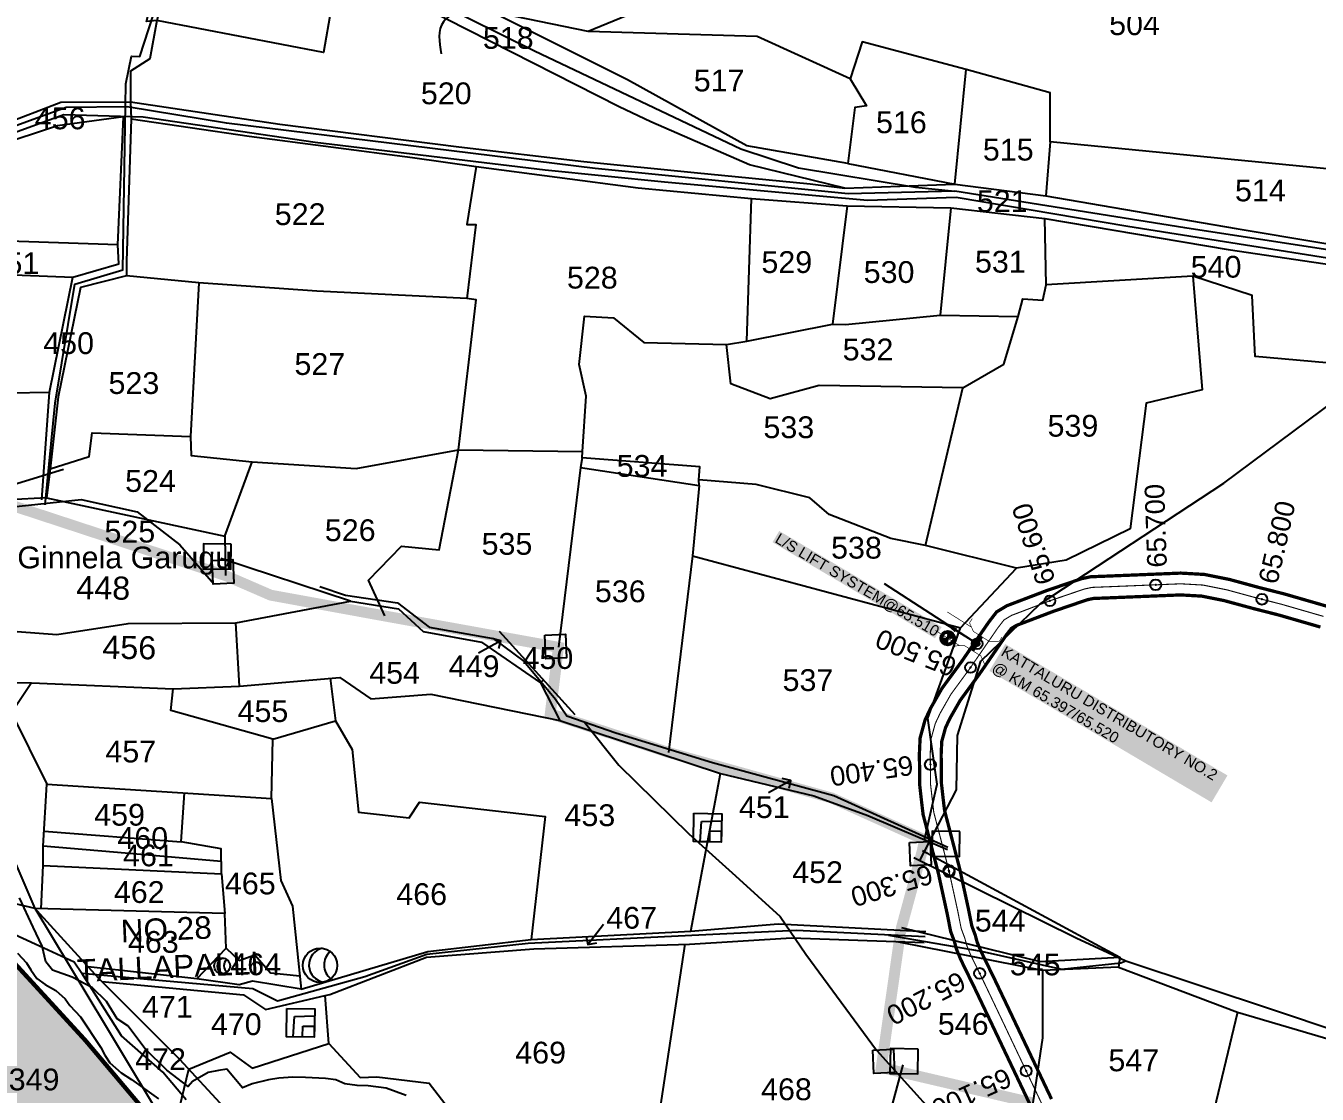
# Model space of a CAD drawing. Header units: inches. Extents: x 215816 to 245985, y 1583903 to 1595496.
# Drawn here: x 219158 to 220343, y 1590080 to 1591060 of the extents above; entities that cross this region are included whole.
import ezdxf
from ezdxf.enums import TextEntityAlignment as Align

# ---------------------------------------------------------------- set-up
doc = ezdxf.new("R2010")
doc.units = ezdxf.units.IN
doc.header["$MEASUREMENT"] = 0
doc.header["$PDMODE"] = 32
doc.header["$PDSIZE"] = 10
doc.linetypes.add('ACAD_ISO03W100', pattern=[30, 12, -18])
doc.linetypes.add('HIDDEN2', pattern=[0.1875, 0.125, -0.0625])
for name, color, linetype in [('BOUNDRY STONES', 240, 'Continuous'), ('CANAL1', 7, 'Continuous'), ('CSMark', 72, 'Continuous'), ('PLOT', 7, 'Continuous'), ('PLOTS', 7, 'Continuous'), ('PLOTS NO', 7, 'Continuous'), ('ROAD', 1, 'Continuous'), ('ROADS', 1, 'Continuous'), ('STREAM', 4, 'Continuous'), ('STREAMS', 4, 'Continuous'), ('STRUCTURE', 5, 'Continuous'), ('text1', 7, 'Continuous'), ('text2', 7, 'Continuous'), ('VILLAGE BOUNDARY STONES', 1, 'Continuous'), ('VILLAGE BOUNDRY', 5, 'Continuous'), ('wells', 7, 'Continuous'), ('WUA -18', 3, 'Continuous')]:
    doc.layers.add(name, color=color, linetype=linetype)
doc.styles.get("Standard").update_dxf_attribs({"font": 'arial.ttf'})
doc.dimstyles.get("Standard").update_dxf_attribs({"dimtxt": 0.18, "dimasz": 0.18, "dimexe": 0.18, "dimexo": 0.0625, "dimgap": 0.09, "dimtad": 0, "dimtih": 1, "dimtoh": 1, "dimdec": 4, "dimzin": 0, "dimdsep": 46, "dimtxsty": 'Standard', "dimcen": 0.09, "dimadec": 0, "dimazin": 0, "dimtfac": 1, "dimtdec": 4, "dimtofl": 0, "dimtmove": 0, "dimatfit": 3, "dimfxl": 1, "dimtolj": 1, "dimtzin": 0, "dimarcsym": 0})

# ---------------------------------------------------------------- blocks, each defined once
blk = doc.blocks.new('VBV BVB')
at = {"layer": 'wells'}
for points in [[(18263.9, 9973.8), (18300.3, 9973.8), (18300.3, 9936.9), (18263.9, 9936.9)], [(18274.1, 9963.3), (18300.3, 9964.6), (18300.3, 9936.9), (18272.6, 9936.9)], [(18285.1, 9951.1), (18300.3, 9951.1), (18300.3, 9936.9), (18285.1, 9936.9)]]:
    blk.add_lwpolyline(points, close=True, dxfattribs=at)
blk = doc.blocks.new('FGCFTCFTCF')
at = {"layer": 'wells'}
blk.add_circle((17641.3, 9533.1), 22.4, dxfattribs=at)
for centre, start, end in [((17649.2, 9533.6), 103.4859, 263.2384), ((17668.8, 9534), 129.795, 234.0532)]:
    blk.add_arc(centre, 22.4, start, end, dxfattribs=at)
blk = doc.blocks.new('gdggfg')
at = {"layer": 'PLOTS NO'}
for points in [[(18501.3, 7805), (18515.5, 7835.3)], [(18497.2, 7814.7), (18501.3, 7805), (18512.2, 7809.6)]]:
    blk.add_lwpolyline(points, dxfattribs=at)
blk = doc.blocks.new('PUMP')
at = {"layer": 'text2', "linetype": 'Continuous'}
h = blk.add_hatch(color=5, dxfattribs=at)
h.dxf.hatch_style = 1
edge = h.paths.add_edge_path(flags=17)
edge.add_arc((0, 0), 10.1, 0, 360)
edge = h.paths.add_edge_path()
edge.add_arc((0, 0), 13.4, 0, 360)
h = blk.add_hatch(dxfattribs=at)
h.set_pattern_fill('ANSI37', color=1, scale=10)
h.set_pattern_definition([(45, (-205292.2248, -1596949.1993), (-0.8838834765, 0.8838834765), []), (135, (-205292.2248, -1596949.1993), (-0.8838834765, -0.8838834765), [])])
h.paths.add_polyline_path([(0, 10.1), (0, 0), (10.1, 0, 0.414214)])
h.paths.add_polyline_path([(0, 0), (-10.1, 0, 0.414214), (0, -10.1)])
at = {"layer": 'text2', "color": 5, "linetype": 'Continuous'}
for radius in [13.4, 10.1]:
    blk.add_circle((0, 0), radius, dxfattribs=at)
at = {"layer": 'text2', "linetype": 'Continuous'}
blk.add_circle((0, 0), 1.3, dxfattribs=at)
blk = doc.blocks.new('OT')
at = {"layer": 'STRUCTURE', "color": 190}
for points, const_width in [([(769751.37, 1706595.82), (769729.41, 1706595.82)], 0.5), ([(769775.16, 1706601.82), (769775.16, 1706597.82), (769769.16, 1706593.82), (769761.77, 1706593.82), (769754.37, 1706593.82), (769748.37, 1706597.82), (769748.37, 1706601.82)], 0.5), ([(769761.77, 1706593.82), (769761.77, 1706581.02)], 2.5), ([(769751.37, 1706579.02), (769729.41, 1706579.02)], 0.5), ([(769748.37, 1706573.02), (769748.37, 1706577.02), (769754.37, 1706581.02), (769761.77, 1706581.02), (769761.77, 1706581.02), (769761.77, 1706581.02), (769769.16, 1706581.02), (769775.16, 1706577.02), (769775.16, 1706573.02)], 0.5)]:
    blk.add_lwpolyline(points, dxfattribs=dict(at, const_width=const_width))
at = {"layer": 'STRUCTURE', "color": 0}
blk.add_circle((769761.77, 1706587.42), 1.87, dxfattribs=at)
blk.add_leader([(769732.58, 1706587.42), (769753.84, 1706587.42)], dimstyle='Standard', override={"dimasz": 10, "dimgap": 0.09, "dimtad": 0}, dxfattribs=at)

msp = doc.modelspace()

# ---------------------------------------------------------------- hatches: boundary and pattern name
at = {"layer": 'PLOTS NO', "true_color": 0xcd6928}
h = msp.add_hatch(color=32, dxfattribs=at)
h.dxf.hatch_style = 1
h.paths.add_polyline_path([(218812.48755, 1589026.46475), (218812.41844, 1589101.10567), (218808.22144, 1589157.61844), (218829.31714, 1589210.41954), (218836.67562, 1589245.47282), (218825.98694, 1589361.08098), (218821.66358, 1589416.15869), (218817.11957, 1589525.46599), (218855.9052, 1589611.0701), (218801.70015, 1589690.39077), (218788.09037, 1589729.83369), (218782.19081, 1589814.39044), (218797.99317, 1589862.10614), (218799.70896, 1589867.28702), (218826.4672, 1589894.33006), (218833.34369, 1589925.44134), (218898.79021, 1590000.7706), (218945.95134, 1590055.05328), (219027.80946, 1590254.10125), (219079.51753, 1590230.05373), (219143.23541, 1590204.15817), (219212.39786, 1590128.75804), (219272.56096, 1590057.45172), (219292.28113, 1590040.44405), (219329.01339, 1590031.19128), (219347.43845, 1590005.42211), (219417.60893, 1589957.84044), (219451.8335, 1589934.63321), (219474.784, 1589898.07221), (219519.08108, 1589872.38937), (219548.17213, 1589855.52278), (219602.81821, 1589793.11589), (219654.145, 1589734.4997), (219654.71317, 1589705.01005), (219661.1916, 1589573.56321), (219677.22073, 1589572.29472), (219688.48815, 1589569.95999), (219701.20908, 1589538.8423), (219716.75938, 1589541.59092), (219717.14119, 1589537.44765), (219725.41208, 1589535.30043), (219749.11645, 1589450.50644), (219759.9689, 1589426.72264), (219823.29397, 1589416.47901), (219912.92521, 1589326.57729), (219937.0509, 1589314.79676), (219990.86273, 1589281.81272), (220011.83537, 1589272.03792), (220060.68653, 1589174.16889), (220067.67279, 1589132.69286), (220042.77037, 1589125.36836), (219996.56568, 1589138.03787), (220013.70875, 1589097.84027), (220030.94521, 1588996.79826), (219945.5082, 1589005.34253), (219822.22265, 1589008.34863), (219791.8634, 1589016.77801), (219689.23274, 1589035.87998), (219603.0829, 1589062.64752), (219494.84856, 1589080.17515), (219451.41677, 1589073.24354), (219405.28913, 1589082.21071), (219390.10087, 1589090.22613), (219362.901, 1589129.7376), (219334.15328, 1589176.7591), (219316.06673, 1589200.29785), (219298.77375, 1589209.46613), (219239.04621, 1589213.24912), (219160.31913, 1589216.60929), (219137.01499, 1589217.42422), (219103.36562, 1589210.13841), (219071.67918, 1589180.57488), (218983.53315, 1589106.62107), (218910.69296, 1589044.22846), (218884.78742, 1589024.76711), (218859.31121, 1589022.61567)])

# ---------------------------------------------------------------- linework, layer by layer
at = {"color": 3}
for p in [(220292.42812, 1590533.7772), (220004, 1590498, 48), (220031, 1590493, 47), (220005.34496, 1590283.60133)]:
    msp.add_point(p, dxfattribs=at)
at = {"layer": 'BOUNDRY STONES'}
msp.add_lwpolyline([(219122.17365, 1590631.65291), (219192.29243, 1590653.07237)], dxfattribs=at)
for points in [[(219346.14231, 1590584.20813), (219320.6789, 1590584.56658), (219320.35686, 1590561.68962), (219345.82027, 1590561.33118)], [(220015.13415, 1590320.64097), (219989.67074, 1590320.99942), (219989.34871, 1590298.12246), (220014.81212, 1590297.76402)], [(219976.77337, 1590120.9665), (219951.30996, 1590121.32495), (219950.98792, 1590098.44799), (219976.45133, 1590098.08955)]]:
    msp.add_lwpolyline(points, close=True, dxfattribs=at)
at = {"layer": 'CANAL1', "color": 1, "ltscale": 4, "const_width": 3}
for points in [[(220082.55944, 1590063.66731), (220044.24814, 1590144.33729), (220029.39066, 1590175.50115), (220015.91667, 1590203.15543), (220011.9811, 1590212.72678), (220010.1902, 1590219.4657), (220006.75927, 1590228.62622), (220003.39325, 1590245.6118), (219995.31456, 1590282.66698), (219985.48397, 1590320.51306), (219981.39794, 1590336.15252), (219980.07669, 1590347.27475), (219978.16606, 1590364.12243), (219978.13516, 1590380.59056), (219977.95313, 1590391.29023), (219978.64347, 1590406.47096), (219983.20585, 1590422.97737), (219988.16357, 1590433.52862), (219998.6004, 1590451.84705), (220016.93398, 1590476.85826), (220041.77128, 1590512.94093), (220048.92301, 1590522.21366), (220058.30158, 1590527.82954), (220094.24509, 1590541.52299), (220126.82654, 1590552.64916), (220135.28542, 1590554.43517), (220149.66896, 1590554.999), (220217.96925, 1590557.79055), (220239.5857, 1590556.56835), (220262.54274, 1590551.98846), (220289.13109, 1590544.75352), (220313.24328, 1590538.61211), (220351.92759, 1590527.4296)], [(220099.28656, 1590075.06669), (220062.30786, 1590152.93071), (220047.40734, 1590184.18485), (220034.17333, 1590211.34657), (220030.9749, 1590219.12522), (220029.2658, 1590225.5563), (220026.06073, 1590234.11378), (220022.97475, 1590249.6862), (220014.77144, 1590287.31302), (220004.83803, 1590325.55494), (220001.09606, 1590339.87748), (219999.94331, 1590349.58125), (219998.16394, 1590365.27157), (219998.13484, 1590380.77944), (219997.96087, 1590391.00577), (219998.52053, 1590403.31304), (220002.03015, 1590416.01063), (220005.93043, 1590424.31138), (220015.4096, 1590440.94895), (220033.24002, 1590465.27374), (220057.93872, 1590501.15507), (220062.44699, 1590507.00034), (220067.06642, 1590509.76646), (220101.03891, 1590522.70901), (220132.14346, 1590533.33084), (220137.76058, 1590534.51683), (220150.46904, 1590535.015), (220217.81275, 1590537.76745), (220237.0523, 1590536.67965), (220257.95526, 1590532.50954), (220284.03691, 1590525.41248), (220307.99672, 1590519.30989), (220346.17241, 1590508.2744)]]:
    msp.add_lwpolyline(points, dxfattribs=at)
at = {"layer": 'CANAL1', "color": 1, "linetype": 'HIDDEN2', "ltscale": 40, "const_width": 1}
msp.add_lwpolyline([(220090.87999, 1590069.56066), (220053.23499, 1590148.82766), (220038.35599, 1590180.03666), (220025.00199, 1590207.44466), (220021.43499, 1590216.11966), (220019.68499, 1590222.70466), (220016.36699, 1590231.56366), (220013.14099, 1590247.84266), (220004.99999, 1590285.18366), (219995.11799, 1590323.22766), (219991.20399, 1590338.20866), (219989.96699, 1590348.62166), (219988.12199, 1590364.89066), (219988.09199, 1590380.87866), (219987.91399, 1590391.34166), (219988.53899, 1590405.08566), (219992.57499, 1590419.68766), (219997.00399, 1590429.11366), (220006.96199, 1590446.59166), (220025.04399, 1590471.25966), (220049.81199, 1590507.24166), (220055.64199, 1590514.80066), (220062.64099, 1590518.99166), (220097.59899, 1590532.30966), (220129.44199, 1590543.18366), (220136.47999, 1590544.66966), (220150.02599, 1590545.20066), (220217.84799, 1590547.97266), (220238.27599, 1590546.81766), (220260.20599, 1590542.44266), (220286.54099, 1590535.27666), (220292.42812, 1590533.7772), (220310.57699, 1590529.15466), (220349.00699, 1590518.04566)], dxfattribs=at)
at = {"layer": 'PLOT'}
for points in [[(219912.20699, 1590933.65925), (219819.57759, 1590950.07079), (219710.00645, 1591010.5336), (219584.51446, 1591073.27674), (219612.01391, 1591174.28682), (219624.65715, 1591245.70332), (219710.07662, 1591253.67122), (219724.69349, 1591372.7385)], [(220172.9268, 1591204.93561), (220171.91623, 1591186.61823), (219957.16276, 1591144.74569), (219831.10471, 1591119.73511), (219673.82706, 1591054.97239), (219584.51446, 1591073.27674), (219454.12268, 1591136.91156), (219340.08443, 1591190.38258), (219321.96075, 1591173.03672), (219300.51271, 1591153.80682), (219277.77921, 1591065.08498), (219271.60382, 1591029.93851), (219253.82829, 1591018.54693), (219253.63627, 1590990.44384), (219254.328, 1590974.60089), (219249.89491, 1590844.21833), (219250.1325, 1590830.70748), (219207.82354, 1590820.04768), (219187.39353, 1590719.56314), (219180.02789, 1590653.63421), (219176.47225, 1590626.79794), (219131.04671, 1590624.4415)], [(219444.94701, 1591116.71411), (219431.00024, 1591035.67823), (219277.77921, 1591065.08498), (219268.49623, 1591064.03788), (219292.15923, 1591157.06452), (219310.89829, 1591175.31361), (219252.26231, 1591186.52032), (219244.52742, 1591212.99157)], [(219909.40687, 1590911.24786), (219822.01221, 1590932.61298), (219731.53823, 1590971.91245), (219702.42639, 1590985.89803), (219444.94701, 1591116.71411), (219321.96075, 1591173.03672)], [(220098.16163, 1590953.56877), (220097.99482, 1590998.65524), (220020.83317, 1591020.15088), (219925.43765, 1591045.42674), (219914.47273, 1591011.46388), (219829.15088, 1591050.38901), (219673.82706, 1591054.97239)], [(219914.47273, 1591011.46388), (219929.55, 1590986.61256), (219918.77637, 1590985.14701), (219912.20699, 1590933.65925), (220010.59592, 1590914.90444), (220020.83317, 1591020.15088)], [(219135.71229, 1590969.22848), (219189.73269, 1590990.16225), (219253.63627, 1590990.44384), (219390.8995, 1590969.8032), (219555.08716, 1590948.90251), (219669.78795, 1590935.67655), (219771.32324, 1590925.3496), (219877.77466, 1590915.00439), (219909.40687, 1590911.24786), (220010.59592, 1590914.90444), (220093.9542, 1590903.93941), (220268.67213, 1590873.99173), (220426.2186, 1590847.82921), (220467.40584, 1590840.60809), (220652.8556, 1590810.87274), (220962.43254, 1590771.5886), (220971.27907, 1590783.06871), (221099.85181, 1590771.48697), (221312.05016, 1590742.79133), (221402.44343, 1590736.78153), (221483.30848, 1590731.67172), (221589.94841, 1590680.66953)], [(219172.15791, 1590625.14353), (219179.45593, 1590723.77413), (219200.71964, 1590829.46793), (219242.9635, 1590841.5866), (219242.18185, 1590859.09304), (219247.42743, 1590976.45355), (219186.63858, 1590968.24995), (219016.58439, 1590911.90023), (218938.50151, 1590886.38514), (218846.46453, 1590856.29255), (218819.0313, 1590847.3825), (218713.26279, 1590841.2504), (218666.98529, 1590844.30756), (218521.3876, 1590852.81263), (218367.18431, 1590859.64247)], [(219254.328, 1590974.60089), (219362.71729, 1590958.88905), (219512.70588, 1590939.34824), (219571.0894, 1590930.93594), (219719.86585, 1590911.54204), (219823.71154, 1590901.60103), (219911.56776, 1590894.97522), (220006.9935, 1590893.08344), (220093.01082, 1590883.3413)], [(220414.85576, 1590922.74987), (220098.16163, 1590953.56877), (220093.9542, 1590903.93941)], [(219571.0894, 1590930.93594), (219562.60507, 1590877.81805), (219570.70306, 1590877.77518), (219562.64723, 1590809.85824)], [(219819.49263, 1590770.57182), (219823.71154, 1590901.60103)], [(219911.56776, 1590894.97522), (219898.33872, 1590786.23715)], [(220006.9935, 1590893.08344), (219997.18105, 1590794.41641)], [(219180.02789, 1590653.63421), (219215.7572, 1590664.74452), (219218.46497, 1590686.57901), (219308.83872, 1590683.25364), (219309.25837, 1590665.60709), (219365.48431, 1590660.021), (219460.92524, 1590653.94053), (219554.80744, 1590671.01326), (219668.82378, 1590669.50957), (219672.09001, 1590720.07508), (219665.6326, 1590749.22886), (219670.64777, 1590793.61601), (219697.22498, 1590792.22648), (219725.12095, 1590769.55029), (219800.84682, 1590767.53115), (219819.49263, 1590770.57182), (219898.33872, 1590786.23715), (219910.13261, 1590786.02771), (219997.18105, 1590794.41641), (220068.67944, 1590793.19247), (220073.1033, 1590809.58318), (220091.21084, 1590808.18354), (220094.26301, 1590822.30482), (220093.01082, 1590883.3413), (220261.34212, 1590854.85672), (220418.68949, 1590831.59488)], [(219242.18185, 1590859.09304), (219078.23367, 1590864.50578), (219076.36425, 1590834.21014)], [(219052.43178, 1590833.87728), (219076.36425, 1590834.21014), (219200.71964, 1590829.46793)], [(219487.1401, 1590518.45231), (219472.33509, 1590551.42875), (219502.64881, 1590582.52538), (219537.21256, 1590579.04707), (219554.80744, 1590671.01326), (219571.08699, 1590808.56019), (219562.64723, 1590809.85824), (219424.86315, 1590816.55479), (219316.48991, 1590824.15282), (219250.1325, 1590830.70748)], [(220229.14539, 1590830.37207), (220237.69132, 1590725.9023), (220186.16513, 1590713.67753), (220171.42888, 1590598.50529), (220112.65404, 1590569.72392), (220067.17026, 1590562.30779), (219983.46311, 1590583.18873), (219951.63494, 1590589.63298), (219895.06337, 1590611.49929), (219877.45572, 1590626.89409), (219828.03374, 1590638.97133), (219775.38388, 1590643.38273), (219776.30397, 1590655.25766), (219668.36143, 1590663.72095), (219668.82378, 1590669.50957)], [(220908.22936, 1590757.83514), (220873.53178, 1590727.66618), (220689.71007, 1590762.62665), (220450.30898, 1590751.46046), (220387.37527, 1590761.59473), (220351.81685, 1590750.70564), (220286.38651, 1590756.60862), (220283.41254, 1590812.52278), (220229.14539, 1590830.37207), (220094.26301, 1590822.30482)], [(219316.48991, 1590824.15282), (219308.83872, 1590683.25364)], [(219983.46311, 1590583.18873), (220017.99249, 1590727.76052), (220055.47116, 1590749.65642), (220068.67944, 1590793.19247)], [(220017.99249, 1590727.76052), (219885.92878, 1590729.9529), (219841.13162, 1590717.84148), (219804.89494, 1590731.5926), (219800.84682, 1590767.53115)], [(219033.23986, 1590721.29046), (219179.45593, 1590723.77413)], [(219176.47225, 1590626.79794), (219340.17851, 1590591.84281), (219365.48431, 1590660.021)], [(219668.36143, 1590663.72095), (219666.82975, 1590654.71679), (219646.56662, 1590489.70287)], [(219666.82975, 1590654.71679), (219775.924, 1590638.20642), (219775.38388, 1590643.38273)], [(219775.924, 1590638.20642), (219769.6327, 1590573.50163), (219747.72378, 1590393.15233)], [(219340.17851, 1590591.84281), (219340.92382, 1590555.54678)], [(219769.6327, 1590573.50163), (220015.69083, 1590507.42486)], [(219982.69545, 1590313.00487), (219994.39187, 1590364.08957), (219985.66572, 1590424.66449), (220015.69083, 1590507.42486), (220067.17026, 1590562.30779)], [(219980.70673, 1590303.22211), (220161.95275, 1590205.24688), (220161.95275, 1590205.24688), (220160.77104, 1590196.08048), (220270.14692, 1590154.93593), (220354.18088, 1590130.11704), (220422.45151, 1590132.06704), (220504.90738, 1590122.19147), (220506.48836, 1590126.22143), (220655.919, 1590093.91973), (220681.41645, 1590089.779), (220775.74683, 1590059.66695), (220827.49119, 1590044.03478), (220910.48306, 1590022.4097), (220999.61691, 1590016.56996), (221246.79659, 1590128.68537), (221250.07572, 1590173.51226), (221287.59178, 1590195.76013), (221328.44821, 1590203.21339), (221346.47002, 1590193.81542), (221364.56013, 1590151.3499), (221385.16282, 1590140.84836), (221464.19307, 1590136.98893), (221506.65162, 1590136.07903)], [(219961.54669, 1590232.56983), (220089.01398, 1590201.40949), (220161.95275, 1590205.24688)], [(220160.77104, 1590196.08048), (220090.95771, 1590193.03904), (219959.24662, 1590218.89553)], [(220090.95771, 1590193.03904), (220090.9391, 1590131.08474), (220082.22241, 1590071.44026)], [(220270.14692, 1590154.93593), (220236.00912, 1590013.04947)]]:
    msp.add_lwpolyline(points, dxfattribs=at)
at = {"layer": 'PLOTS'}
for points in [[(219092.76291, 1590508.59284), (219186.19466, 1590501.34272), (219251.70913, 1590511.65981), (219350.47092, 1590512.02579), (219455.62723, 1590532.05289), (219336.61101, 1590571.05726)], [(219455.62723, 1590532.05289), (219499.81179, 1590525.10873), (219522.35973, 1590504.06864), (219575.99696, 1590494.53285), (219630.02327, 1590457.15178), (219647.81047, 1590422.48073), (219795.52779, 1590373.96711), (219881.06846, 1590353.4257), (219930.71707, 1590335.1653), (220003.64318, 1590303.96115)], [(219166.14073, 1590249.91828), (219076.24232, 1590459.02445), (219162.70034, 1590456.93919), (219292.74403, 1590451.6858), (219353.64583, 1590453.93672), (219350.47092, 1590512.02579)], [(219661.91581, 1590427.68655), (219592.5443, 1590504.19122)], [(219162.70034, 1590456.93919), (219144.48067, 1590429.67717), (219176.80769, 1590364.10067), (219383.26474, 1590350.93559), (219384.25372, 1590405.33822), (219441.8863, 1590422.05779)], [(219353.64583, 1590453.93672), (219446.04699, 1590462.01448), (219474.4772, 1590442.26297), (219529.4104, 1590446.5961), (219647.81047, 1590422.48073)], [(219436.89363, 1590461.21429), (219441.8863, 1590422.05779), (219457.15692, 1590395.91297), (219463.09863, 1590338.28631), (219509.58473, 1590333.0143), (219519.0289, 1590347.4447), (219634.46607, 1590334.37122), (219621.50508, 1590221.5988), (219768.04507, 1590229.12648), (219795.52779, 1590373.96711)], [(219630.02327, 1590457.15178), (219632.86299, 1590459.72674)], [(219384.25372, 1590405.33822), (219290.72543, 1590431.62869), (219292.74403, 1590451.6858)], [(219337.08181, 1590293.1705), (219263.15469, 1590299.43893), (219173.54376, 1590307.03722), (219176.80769, 1590364.10067)], [(219383.26474, 1590350.93559), (219391.62872, 1590275.77525), (219402.4515, 1590251.98291), (219410.53619, 1590175.89922), (219365.78491, 1590183.21975), (219353.46345, 1590179.82487), (219314.48801, 1590185.27989), (219214.87962, 1590196.43826)], [(219337.29413, 1590281.69523), (219336.86948, 1590304.64577), (219300.36379, 1590311.18112), (219303.22426, 1590356.03951)], [(219174.33224, 1590320.82224), (219300.36379, 1590311.18112)], [(219173.53717, 1590289.48696), (219173.54376, 1590307.03722)], [(219339.55958, 1590067.31588), (219298.97299, 1590111.42164), (219224.57579, 1590185.79887), (219170.89285, 1590244.7039), (219166.14073, 1590249.91828), (219028.21418, 1590282.16114)], [(219171.64737, 1590249.76947), (219173.53717, 1590289.48696), (219337.29413, 1590281.69523), (219340.28091, 1590245.21222)], [(218821.66358, 1589416.15869), (218817.11957, 1589525.46599), (218855.9052, 1589611.0701), (218801.70015, 1589690.39077), (218788.09037, 1589729.83369), (218782.19081, 1589814.39044), (218797.99317, 1589862.10614), (218799.70896, 1589867.28702), (218826.4672, 1589894.33006), (218833.34369, 1589925.44134), (218898.79021, 1590000.7706), (218945.95134, 1590055.05328), (218989.87864, 1590156.67166), (219027.80946, 1590254.10125), (219078.19002, 1590230.59324), (219143.23541, 1590204.15817), (219212.39786, 1590128.75804), (219272.56096, 1590057.45172), (219292.28113, 1590040.44405), (219230.93906, 1590142.33151), (219166.14073, 1590249.91828)], [(219341.62492, 1590213.44839), (219340.28091, 1590245.21222), (219166.14073, 1590249.91828)], [(219768.04507, 1590229.12648), (219848.20853, 1590235.86193), (219983.95185, 1590228.92927)], [(219227.41764, 1590182.95778), (219315.33612, 1590174.73847), (219357.31886, 1590170.8136), (219377.63165, 1590157.28373), (219432.50564, 1590169.95282), (219436.62812, 1590170.90459), (219525.421, 1590205.4193), (219623.99333, 1590213.02879), (219766.91771, 1590217.28877), (219860.58265, 1590223.14241), (219982.24034, 1590218.83057)], [(219410.53619, 1590175.89922), (219526.59721, 1590210.33779), (219621.50508, 1590221.5988)], [(219314.48801, 1590185.27989), (219341.62492, 1590213.44839), (219353.36008, 1590202.14299), (219367.87033, 1590207.28042), (219382.14358, 1590190.7992), (219409.24381, 1590188.06166)], [(219435.85091, 1590126.07765), (219464.52527, 1590094.78103), (219480.01913, 1590095.39341), (219527.89862, 1590089.54368), (219557.77497, 1590050.78554), (219627.3744, 1590018.48767), (219663.54722, 1590012.80265), (219731.10143, 1590007.11842), (219762.93226, 1590217.16998)], [(219292.28113, 1590040.44405), (219307.28423, 1590102.38975), (219345.15795, 1590118.01459), (219365.43997, 1590103.36019), (219435.85091, 1590126.07765), (219432.50564, 1590169.95282)], [(219731.10143, 1590007.11842), (219920.65362, 1589948.45924), (219963.21915, 1590106.59683)]]:
    msp.add_lwpolyline(points, dxfattribs=at)
at = {"layer": 'ROAD'}
for points in [[(218291.50489, 1591546.03442), (218428.32214, 1591529.44511), (218515.65846, 1591509.0085), (218549.40288, 1591498.1131), (218589.63764, 1591476.68948), (218645.68842, 1591446.25658), (218723.92742, 1591430.66229), (218802.49301, 1591399.36333), (218852.17849, 1591377.25438), (219253.59137, 1591218.23563), (219382.72584, 1591157.21951), (219624.59432, 1591037.22852), (219814.03981, 1590947.25483), (219866.88986, 1590929.77838), (219974.4398, 1590912.12441), (220010.64037, 1590908.22531)], [(219175.42178, 1590620.43501), (219184.54008, 1590713.75395), (219202.69385, 1590822.87815), (219246.69775, 1590836.21987), (219249.25208, 1590987.22629), (219249.41021, 1591006.96295), (219254.69096, 1591032.16287), (219262.29619, 1591032.02791), (219283.17359, 1591096.30933), (219296.07435, 1591153.71666), (219330.12788, 1591194.1483), (219390.73795, 1591327.18783), (219403.26555, 1591393.28048), (219412.49037, 1591439.9217), (219416.48335, 1591468.54464)], [(218363.59335, 1590869.20551), (218459.7593, 1590863.49791), (218624.18689, 1590854.95434), (218710.83764, 1590848.5893), (218721.50413, 1590849.53073), (218822.29509, 1590857.29224), (218840.07053, 1590860.64441), (219017.76219, 1590914.93811), (219192.39042, 1590978.68699), (219265.29632, 1590976.49375), (219423.40159, 1590953.35186), (219634.42378, 1590928.03992), (219744.06399, 1590916.91959), (219930.23367, 1590900.21881), (220011.67647, 1590902.9131), (220169.31722, 1590876.23979), (220466.46024, 1590829.12059), (220719.44222, 1590788.76448), (220961.49401, 1590756.38521)], [(221587.70582, 1590675.81742), (221484.12062, 1590725.15306), (221479.16217, 1590729.76783), (221238.70852, 1590746.92034), (220981.96758, 1590780.62801), (220957.82157, 1590766.2274), (220949.45888, 1590760.8795), (220788.24387, 1590787.53395), (220221.72668, 1590874.66716), (220010.64037, 1590908.22531), (219912.56209, 1590906.05041), (219680.40091, 1590929.22377), (219341.87559, 1590970.88113), (219250.77358, 1590985.63929), (219194.70621, 1590985.17728), (219017.00419, 1590920.49593), (218866.867, 1590871.61067), (218804.70169, 1590861.39212), (218706.9941, 1590854.70358), (218528.85314, 1590867.47002), (218365.61612, 1590876.04096)], [(219978.24589, 1590294.14781), (220012.13768, 1590358.91044), (220013.11086, 1590408.83428), (220034.30051, 1590476.83836), (220088.7341, 1590529.66149), (220257.46982, 1590640.2141), (220385.46089, 1590735.60403), (220413.53299, 1590782.88541), (220445.69683, 1590829.06131), (220447.91585, 1590832.73151)], [(219140.22552, 1590617.88164), (219208.44846, 1590625.43116), (219259.96443, 1590613.98417), (219299.08486, 1590583.61641), (219330.33807, 1590547.79973)], [(219972.81134, 1590296.84203), (220121.86391, 1590222.94826), (220167.45295, 1590201.79121)], [(219949.70432, 1590225.59094), (220034.65165, 1590210.82844), (220108.50786, 1590194.13434), (220162.95763, 1590200.06777), (220167.45295, 1590201.79121), (220304.83697, 1590156.46777), (220360.53023, 1590137.52223), (220457.58397, 1590136.74115), (220585.07299, 1590117.78216), (220719.59739, 1590085.79515), (220769.75598, 1590069.43872), (220922.19819, 1590029.24046), (221012.07106, 1590036.4194), (221216.94671, 1590150.04885), (221271.75981, 1590207.32322), (221337.10661, 1590210.24094), (221443.9936, 1590162.67858), (221543.79643, 1590134.11394)]]:
    msp.add_lwpolyline(points, dxfattribs=at)
at = {"layer": 'ROADS', "color": 1}
for points in [[(219427.48496, 1590545.40297), (219451.08763, 1590537.69012), (219498.87542, 1590530.51483), (219527.84019, 1590508.12818), (219586.581, 1590497.78013), (219615.17179, 1590476.56921), (219643.99789, 1590442.0235), (219654.19227, 1590426.66382), (219699.17662, 1590411.15576), (219787.93393, 1590383.8958), (219899.36623, 1590353.79977), (220004.22462, 1590306.17663)], [(219670.67371, 1590420.98195), (219702.15677, 1590381.57515), (219766.31171, 1590318.59657), (219809.10941, 1590279.77649), (219850.11688, 1590242.58026), (219873.76813, 1590208.01248), (219938.65688, 1590120.03667), (219969.95712, 1590085.3187), (219989.75981, 1590063.35372), (220031.75377, 1589970.64217), (220051.80452, 1589926.37541), (220075.22312, 1589862.18982), (220081.53825, 1589805.66861), (220069.62306, 1589760.74858), (220057.76451, 1589690.89768), (220039.8257, 1589605.54918), (220041.53312, 1589548.5622), (220029.42939, 1589535.56506), (220023.87843, 1589512.65226), (220028.41388, 1589462.98094), (220043.56611, 1589454.82539), (220038.35747, 1589381.07256), (220031.37477, 1589280.98599), (220023.78065, 1589262.6587)], [(219105.86909, 1590245.15421), (219166.27913, 1590217.41207), (219202.05592, 1590200.98228), (219208.89743, 1590190.51337), (219269.21157, 1590185.14815), (219366.0387, 1590176.53494), (219388.54033, 1590165.19859), (219468.76005, 1590187.67662), (219525.81955, 1590208.02348), (219618.65912, 1590218.04272), (219768.97538, 1590225.32392), (219865.01681, 1590229.97608), (219983.14805, 1590224.18648)], [(219304.91778, 1590074.44279), (219283.53689, 1590099.7244), (219245.49748, 1590133.163), (219208.89743, 1590190.51337)]]:
    msp.add_lwpolyline(points, dxfattribs=at)
at = {"layer": 'STREAM'}
for points in [[(220693.29547, 1593520.6654), (220684.45378, 1593488.60436), (220677.24044, 1593459.23667), (220672.33751, 1593441.7651), (220639.9802, 1593412.42502), (220625.23966, 1593404.77843), (220612.81437, 1593379.5458), (220593.31526, 1593360.98575), (220580.19095, 1593341.61837), (220559.84272, 1593327.38815), (220542.86606, 1593285.41915), (220521.46347, 1593255.82119), (220505.41899, 1593223.6681), (220493.26568, 1593198.32539), (220443.51086, 1593153.83893), (220408.19222, 1593114.8872), (220383.76672, 1593088.7971), (220355.65709, 1593060.64616), (220331.51639, 1593037.56259), (220291.86431, 1592993.8765), (220255.70343, 1592941.85355), (220237.79638, 1592920.0962), (220229.13929, 1592886.39796), (220203.43175, 1592867.0867), (220191.42761, 1592830.57315), (220167.51391, 1592794.57573), (220163.72708, 1592747.02435), (220102.45961, 1592704.06406), (220040.70463, 1592684.54642), (220003.49026, 1592672.74057), (219906.00959, 1592639.33691), (219801.74721, 1592595.0156), (219732.95625, 1592580.0857), (219635.9382, 1592523.79697), (219592.02015, 1592480.49398), (219567.39535, 1592455.93008), (219511.13166, 1592451.18321), (219452.29556, 1592403.86209), (219375.93582, 1592360.78662), (219291.70346, 1592352.41819), (219227.86564, 1592329.4555), (219145.53741, 1592307.34323), (219041.62356, 1592255.21602), (218990.36259, 1592221.95401), (218922.14957, 1592184.27039), (218863.02928, 1592130.79113), (218840.41681, 1592086.20472), (218813.11583, 1592046.43707), (218798.96608, 1591986.80859), (218781.62917, 1591911.73055), (218766.54521, 1591861.33485), (218767.25683, 1591832.87414), (218763.36916, 1591794.71055), (218750.10327, 1591765.85906), (218734.08782, 1591723.80194), (218718.6201, 1591669.47837), (218705.83266, 1591605.21831), (218671.70026, 1591555.64813), (218625.72856, 1591494.64325), (218600.68054, 1591479.55795), (218603.71357, 1591436.67529), (218617.65451, 1591425.00687), (218607.14491, 1591384.8716), (218597.29293, 1591342.53098), (218595.51302, 1591307.2549), (218600.97485, 1591259.61133), (218597.68466, 1591208.06619), (218588.99861, 1591164.66029), (218583.75626, 1591144.31387), (218576.04728, 1591116.59451), (218623.16646, 1591075.6803), (218693.05363, 1591038.77683), (218717.15362, 1591012.47773), (218726.66957, 1590987.20351), (218744.72022, 1590946.10874), (218741.82421, 1590910.78282), (218734.95748, 1590889.24653), (218722.99364, 1590869.15867), (218714.20378, 1590853.12326), (218710.41155, 1590837.86968), (218705.19409, 1590816.9657)], [(220711.08486, 1592903.76308), (220704.91791, 1592894.52352), (220700.01217, 1592879.36414), (220686.90746, 1592869.2172), (220667.81543, 1592831.99264), (220646.23069, 1592815.29173), (220634.05289, 1592788.8514), (220597.38376, 1592761.21343), (220578.55075, 1592736.46799), (220556.6657, 1592717.56241), (220529.48694, 1592691.51991), (220494.36922, 1592660.86804), (220487.45, 1592628.28796), (220458.53308, 1592579.07739), (220446.03127, 1592533.10053), (220431.46432, 1592502.08162), (220424.1649, 1592469.08616), (220413.92676, 1592443.83345), (220414.81958, 1592419.37115), (220404.35052, 1592381.45326), (220401.45683, 1592328.66259), (220386.69635, 1592287.85817), (220380.29334, 1592259.85285), (220333.7976, 1592199.90672), (220309.44675, 1592159.62993), (220294.59869, 1592135.07091), (220266.37787, 1592102.90528), (220251.99833, 1592067.85291), (220238.06374, 1592036.1437), (220207.97834, 1591988.60135), (220191.41197, 1591937.67089), (220171.37478, 1591900.77284), (220142.89839, 1591874.33086), (220103.85088, 1591838.99534), (220059.61539, 1591822.6826), (220033.78798, 1591815.47575), (220006.85202, 1591797.38652), (219981.76879, 1591780.65447), (219954.69911, 1591758.41727), (219937.8563, 1591735.68088), (219908.40416, 1591679.70996), (219887.84165, 1591654.57718), (219866.48881, 1591618.57622), (219854.94517, 1591584.28771), (219826.79615, 1591535.32972), (219813.34649, 1591522.30326), (219782.58906, 1591518.38103), (219751.93926, 1591504.90519), (219735.94002, 1591470.41772), (219713.70102, 1591447.12177), (219709.99139, 1591414.91777), (219698.13778, 1591373.28729), (219687.1313, 1591341.25306), (219626.8956, 1591295.03381), (219613.35151, 1591251.23021), (219612.12879, 1591205.53154), (219596.72333, 1591148.60366), (219583.71793, 1591129.27629), (219544.94385, 1591138.95605), (219553.97833, 1591101.05102), (219552.69812, 1591074.91152), (219540.95785, 1591063.79139), (219539.00872, 1591034.36172)]]:
    msp.add_spline(points, degree=3, dxfattribs=at)
at = {"layer": 'STREAMS', "color": 4}
for points in [[(219506.69547, 1590078.30255), (219488.39759, 1590085.09062), (219471.97075, 1590087.25685), (219461.80789, 1590087.39991), (219450.45559, 1590089.01091), (219442.27952, 1590092.7541), (219432.85632, 1590093.85424), (219414.39468, 1590094.86323), (219402.78012, 1590095.02673), (219389.94188, 1590094.23995), (219380.48123, 1590092.68003), (219365.4244, 1590089.02208), (219356.65897, 1590085.27548), (219342.1369, 1590102.41089), (219334.37678, 1590101.31082), (219325.15474, 1590099.50564), (219310.51385, 1590091.00435), (219306.57753, 1590086.46426), (219287.12429, 1590101.52327), (219267.31292, 1590121.15183), (219251.39362, 1590142.17689), (219241.31927, 1590148.6073), (219231.61969, 1590164.46551), (219218.97208, 1590177.22083), (219200.17577, 1590186.77356), (219182.1163, 1590193.31638), (219175.93062, 1590200.90145), (219172.50183, 1590215.22018), (219164.27797, 1590232.75063), (219151.83138, 1590259.7735)], [(219149.88467, 1590209.07601), (219158.20021, 1590200.05282), (219162.33177, 1590193.66653), (219167.84681, 1590185.6202), (219175.27405, 1590180.12505), (219185.28379, 1590174.82796), (219193.85031, 1590166.97308), (219197.98829, 1590161.05551), (219207.69097, 1590150.60645), (219226.57618, 1590122.31214), (219229.99438, 1590115.23277), (219234.81933, 1590108.13369), (219245.24509, 1590099.08071), (219254.54147, 1590093.09052), (219279.3826, 1590075.16289)]]:
    msp.add_lwpolyline(points, dxfattribs=at)
at = {"layer": 'text2', "color": 3, "linetype": 'Continuous', "elevation": 47}
msp.add_lwpolyline([(220031, 1590493), (219945.82427, 1590547.89313)], dxfattribs=at)
at = {"layer": 'text2', "color": 3, "linetype": 'Continuous'}
for p in [(220194.91343, 1590547.03528), (220097.76821, 1590532.36744), (220024.94349, 1590471.12256), (219988.07202, 1590382.05241), (220005.07078, 1590284.85893), (220033.32829, 1590190.35561), (220076.01075, 1590100.86998)]:
    msp.add_point(p, dxfattribs=at)
at = {"layer": 'VILLAGE BOUNDARY STONES'}
for points in [[(219328.65016, 1590569.31008), (219347.6946, 1590570.16041), (219348.65558, 1590548.63758), (219329.61115, 1590547.78725)], [(219634.03929, 1590500.75303), (219653.08372, 1590501.60336), (219654.04471, 1590480.08054), (219635.00028, 1590479.23021)], [(219968.7827, 1590310.54492), (219987.82713, 1590311.39525), (219988.78812, 1590289.87243), (219969.74369, 1590289.0221)], [(219935.12913, 1590119.9993), (219954.17357, 1590120.84963), (219955.13456, 1590099.3268), (219936.09012, 1590098.47647)]]:
    msp.add_lwpolyline(points, close=True, dxfattribs=at)
at = {"layer": 'VILLAGE BOUNDRY', "linetype": 'ACAD_ISO03W100', "const_width": 10}
msp.add_lwpolyline([(220082.22241, 1590071.44026), (219943, 1590104), (219959.24662, 1590218.89553), (219961.54669, 1590232.56983), (219980.70673, 1590303.22211), (219982.69545, 1590313.00487), (219897.54501, 1590351.37182), (219747.72378, 1590393.15233), (219639.0996, 1590428.78201), (219646.56662, 1590489.70287), (219487.1401, 1590518.45231), (219382.47677, 1590537.52941), (219340.92382, 1590555.54678), (219131.04671, 1590624.4415)], dxfattribs=at)
at = {"layer": 'WUA -18', "color": 17, "const_width": 4}
msp.add_lwpolyline([(219143.23541, 1590204.15817), (219212.39786, 1590128.75804), (219272.56096, 1590057.45172)], dxfattribs=at)

# ---------------------------------------------------------------- block references
at = {"layer": 'PLOTS NO'}
for p, xscale, yscale, zscale, rotation in [((233372.03895, 1587330.44597), 0.7040403779441003, 0.7040403779441003, 0.7040403779441003, 144.188858933242), ((233638.36117, 1587202.16393), 0.7040403779441003, 0.7040403779441003, 0.7040403779441003, 144.188858933242), ((205752.90537, 1587751.12098), 0.7040403779441005, 0.7040403779441005, 0.7040403779441005, 347.1719503394056)]:
    msp.add_blockref('gdggfg', p, dxfattribs=dict(at, xscale=xscale, yscale=yscale, zscale=zscale, rotation=rotation))
at = {"layer": 'STRUCTURE', "color": 0, "xscale": 1.2, "yscale": 1.2, "zscale": 1.2, "rotation": 327.8549577249751}
msp.add_blockref('OT', (-1651698.5839, 347999.28736, 47), dxfattribs=at)
at = {"layer": 'text2', "color": 3, "linetype": 'Continuous', "xscale": 0.5, "yscale": 0.5, "zscale": 0.5}
msp.add_blockref('PUMP', (220004, 1590498, 48), dxfattribs=at)
at = {"layer": 'wells', "rotation": 359.1935136976742}
for name, p, xscale, yscale, zscale in [('VBV BVB', (206814.80018, 1583497.02314), 0.7040403779441005, 0.7040403779441005, 0.7040403779441005), ('FGCFTCFTCF', (206914.35041, 1583661.54543), 0.7040403779441005, 0.7040403779441005, 0.7040403779441005), ('FGCFTCFTCF', (213583.06707, 1587191.33531), 0.3237780289594881, 0.3237780289594881, 0.3237780289594881), ('VBV BVB', (206441.11026, 1583317.98606), 0.7040403779441005, 0.7040403779441005, 0.7040403779441005), ('VBV BVB', (206441.11026, 1583317.98606), 0.7040403779441005, 0.7040403779441005, 0.7040403779441005)]:
    msp.add_blockref(name, p, dxfattribs=dict(at, xscale=xscale, yscale=yscale, zscale=zscale))

# ---------------------------------------------------------------- texts
at = {"layer": 'CSMark', "color": 1}
for s, rotation, p in [('65.700', 91.94718647, (220196.24044, 1590562.80754)), ('65.800', 77.23280023, (220297.71673, 1590548.59147, 49)), ('65.600', 107.93813885, (220094.69885, 1590547.89497)), ('65.500', 158.21156798, (220010.59756, 1590470.18464)), ('65.400', 188.06915799, (219972.24819, 1590381.68982)), ('65.300', 196.94414744, (219989.49235, 1590282.05939)), ('65.200', 206.98562199, (220018.47661, 1590184.88268)), ('65.100', 204.39183697, (220060.92662, 1590096.07477))]:
    msp.add_text(s, height=18, rotation=rotation, dxfattribs=at).set_placement(p, align=Align.MIDDLE_LEFT)
at = {"layer": 'PLOTS NO'}
for s, p in [('504', (220175.51666, 1591061.63357)), ('518', (219600.52916, 1591049.0206)), ('517', (219794.13398, 1591009.91552)), ('520', (219543.60742, 1590998.1595)), ('456', (219189.12708, 1590975.17449)), ('516', (219961.44808, 1590971.56954)), ('515', (220059.55287, 1590946.45757)), ('521', (220054.0653, 1590899.14304)), ('514', (220291.03224, 1590909.04357)), ('522', (219409.44646, 1590887.21372)), ('451', (219146.69997, 1590842.19211)), ('529', (219856.26818, 1590843.26414)), ('531', (220052.329, 1590843.59184)), ('540', (220250.39133, 1590838.98159)), ('528', (219677.69757, 1590828.97121)), ('530', (219950.14637, 1590834.11401)), ('450', (219196.8923, 1590768.86614)), ('532', (219930.83126, 1590763.03176)), ('527', (219427.53421, 1590749.68824)), ('523', (219256.83528, 1590732.23579)), ('533', (219858.11727, 1590691.67184)), ('539', (220118.9555, 1590693.0447)), ('534', (219723.36353, 1590656.16277)), ('524', (219272.09383, 1590642.33348)), ('525', (219253.08632, 1590595.8419)), ('526', (219455.42826, 1590597.15224)), ('535', (219599.35485, 1590584.61917)), ('538', (219920.2214, 1590581.1046)), ('536', (219703.37066, 1590541.07122)), ('537', (219875.67607, 1590459.58541)), ('544', (220052.19533, 1590238.73742)), ('545', (220084.33422, 1590198.61929)), ('546', (220018.20948, 1590144.00618)), ('547', (220174.81264, 1590110.5684))]:
    msp.add_text(s, height=20, dxfattribs=at).set_placement(p, align=Align.MIDDLE_CENTER)
for s, p in [('Ginnela Garugu', (219149.78101, 1590562.15193)), ('449', (219545.86784, 1590462.30354)), ('450', (219613.63151, 1590469.81832)), ('454', (219472.92472, 1590456.23009)), ('455', (219351.9864, 1590421.1002)), ('457', (219230.66177, 1590384.03643)), ('451', (219812.35602, 1590332.99464)), ('459', (219220.36275, 1590326.00138)), ('453', (219652.12995, 1590325.55988)), ('460', (219241.61685, 1590304.63745)), ('461', (219246.8597, 1590288.67317)), ('452', (219861.22378, 1590273.2617)), ('465', (219340.37658, 1590262.92138)), ('462', (219238.41198, 1590255.04508)), ('466', (219497.75348, 1590253.12211)), ('467', (219690.51812, 1590231.44318)), ('463', (219251.35963, 1590209.27311)), ('464', (219345.34949, 1590188.68259)), ('471', (219264.29579, 1590149.74367)), ('470', (219327.53021, 1590133.75734)), ('469', (219606.94207, 1590107.65737)), ('472', (219257.99901, 1590101.58552)), ('349', (219141.88451, 1590083.0117)), ('468', (219832.6216, 1590074.01174))]:
    msp.add_text(s, height=20, dxfattribs=at).set_placement(p)
for s, p in [('448', (219203.89477, 1590533.98052)), ('456', (219227.7806, 1590479.256))]:
    msp.add_text(s, height=21.189139, rotation=359.19351371, dxfattribs=at).set_placement(p)
at = {"layer": 'STRUCTURE', "color": 5, "char_height": 10, "attachment_point": 1, "rotation": 329.40196021, "bg_fill": 1, "box_fill_scale": 1.1, "bg_fill_color": 7, "bg_fill_true_color": 16777215, "bg_fill_transparency": 0}
for s, insert, width in [('L/S LIFT SYSTEM@65.510', (219849.65864, 1590595.08358), 171.2323329), ('KATTALURU DISTRIBUTORY NO.2 @ KM 65.397/65.520', (220057.20363, 1590491.31522), 234.9722517)]:
    msp.add_mtext(s, dxfattribs=dict(at, insert=insert, width=width))
at = {"layer": 'text1', "insert": (219193.95222, 1590237.16313), "char_height": 20.7076402, "width": 184.3932753, "attachment_point": 1, "rotation": 2.5565452}
msp.add_mtext('\\pxqc;NO.28 TALLAPALLI', dxfattribs=at)

doc.saveas('drawing.dxf')
